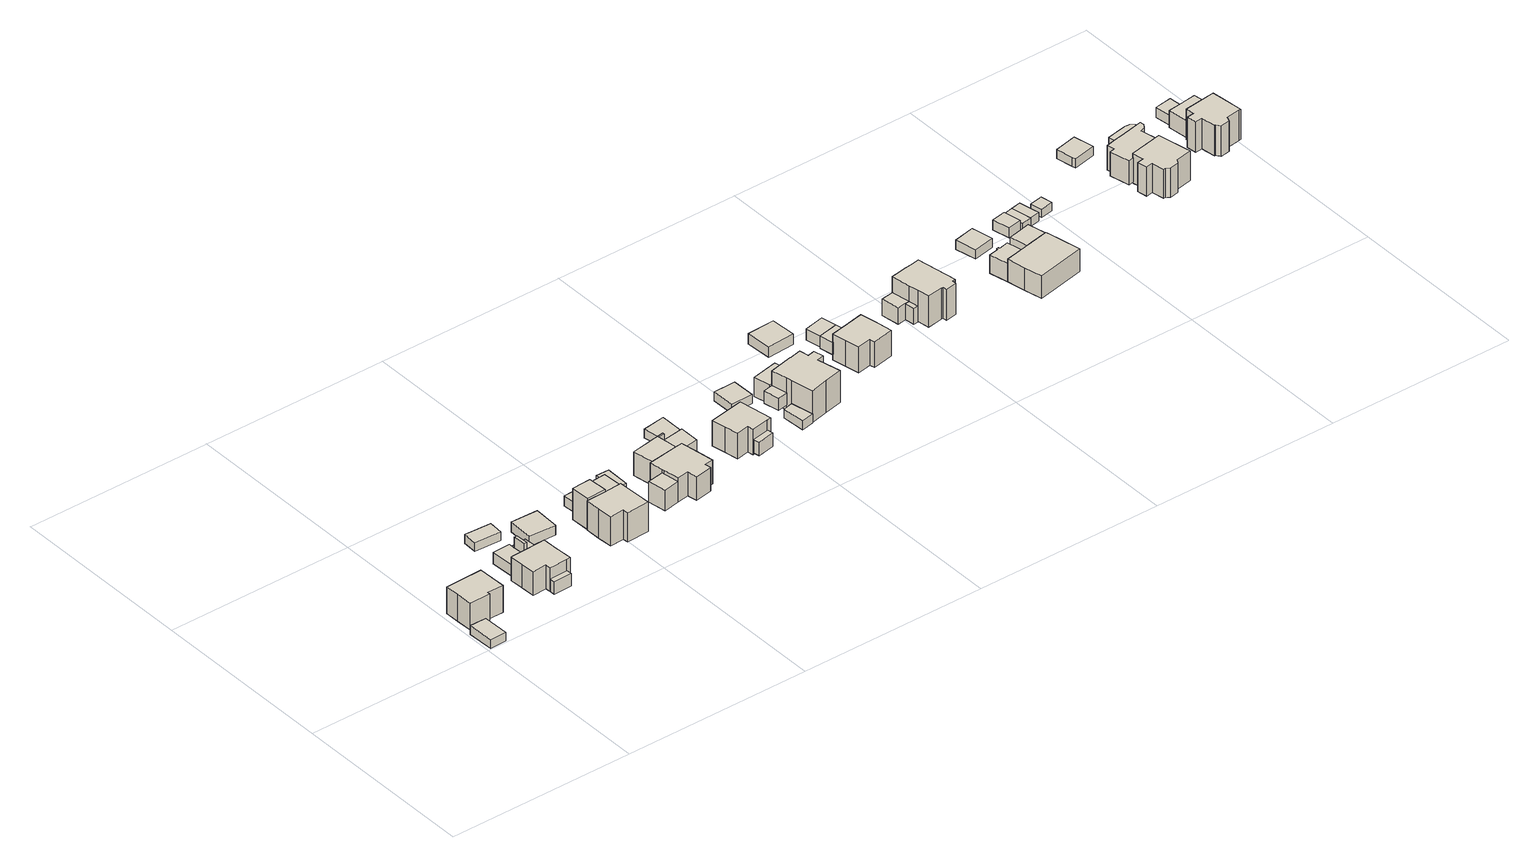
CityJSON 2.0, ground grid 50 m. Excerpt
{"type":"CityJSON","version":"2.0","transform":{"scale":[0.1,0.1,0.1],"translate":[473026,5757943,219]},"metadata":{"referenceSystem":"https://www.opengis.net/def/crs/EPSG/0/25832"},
"CityObjects":{
"building1":{"type":"Building","attributes":{"Gemeindeschluessel":"05711000","BezugspunktDach":"2000","function":"51009_1611","measuredHeight":2.34},"address":[{"country":"Germany"}],"geometry":[{"type":"Solid","lod":"1","boundaries":[[[[0,1,2,3]],[[4,5,6,7]],[[4,7,3,2]],[[5,4,2,1]],[[6,5,1,0]],[[7,6,0,3]]]]}]},
"building2":{"type":"Building","attributes":{"Gemeindeschluessel":"05711000","BezugspunktDach":"2000","function":"31001_1010","measuredHeight":10.7},"address":[{"country":"Germany","locality":"Bielefeld","thoroughfareNumber":"241","thoroughfareName":"Lämershagener Straße"}],"geometry":[{"type":"Solid","lod":"1","boundaries":[[[[8,9,10,11,12,13,14,15]],[[16,17,18,19,20,21,22,23]],[[16,23,15,14]],[[17,16,14,13]],[[18,17,13,12]],[[19,18,12,11]],[[20,19,11,10]],[[21,20,10,9]],[[22,21,9,8]],[[23,22,8,15]]]]}]},
"building3":{"type":"Building","attributes":{"Gemeindeschluessel":"05711000","function":"31001_1010"},"address":[{"country":"Germany","locality":"Bielefeld","thoroughfareNumber":"243","thoroughfareName":"Lämershagener Straße"}],"children":["building3-1","building3-2"]},
"building3-1":{"type":"BuildingPart","attributes":{"BezugspunktDach":"2000","measuredHeight":9.57},"parents":["building3"],"geometry":[{"type":"Solid","lod":"1","boundaries":[[[[24,25,26,27,28,29,30,31,32,33,34,35]],[[36,37,38,39,40,41,42,43,44,45,46,47]],[[36,47,35,34]],[[37,36,34,33]],[[38,37,33,32]],[[39,38,32,31]],[[40,39,31,30]],[[41,40,30,29]],[[42,41,29,28]],[[43,42,28,27]],[[44,43,27,26]],[[45,44,26,25]],[[46,45,25,24]],[[47,46,24,35]]]]}]},
"building3-2":{"type":"BuildingPart","attributes":{"BezugspunktDach":"2000","measuredHeight":3.53},"address":[{"country":"Germany","locality":"Bielefeld","thoroughfareNumber":"243","thoroughfareName":"Lämershagener Straße"}],"parents":["building3"],"geometry":[{"type":"Solid","lod":"1","boundaries":[[[[48,49,50,51]],[[52,38,37,53]],[[52,53,51,50]],[[38,52,50,49]],[[37,38,49,48]],[[53,37,48,51]]]]}]},
"building4":{"type":"Building","attributes":{"Gemeindeschluessel":"05711000","function":"31001_9998"},"address":[{"country":"Germany","locality":"Bielefeld","thoroughfareNumber":"243","thoroughfareName":"Lämershagener Straße"}],"children":["building4-1","building4-2"]},
"building4-1":{"type":"BuildingPart","attributes":{"BezugspunktDach":"2000","measuredHeight":3.05},"parents":["building4"],"geometry":[{"type":"Solid","lod":"1","boundaries":[[[[54,55,56,57,58,59,60]],[[61,62,63,64,65,66,67]],[[61,67,60,59]],[[62,61,59,58]],[[63,62,58,57]],[[64,63,57,56]],[[65,64,56,55]],[[66,65,55,54]],[[67,66,54,60]]]]}]},
"building4-2":{"type":"BuildingPart","attributes":{"BezugspunktDach":"2000","measuredHeight":5.35},"address":[{"country":"Germany","locality":"Bielefeld","thoroughfareNumber":"243","thoroughfareName":"Lämershagener Straße"}],"parents":["building4"],"geometry":[{"type":"Solid","lod":"1","boundaries":[[[[68,69,70,71]],[[72,73,74,75]],[[72,75,71,70]],[[73,72,70,69]],[[74,73,69,68]],[[75,74,68,71]]]]}]},
"building5":{"type":"Building","attributes":{"Gemeindeschluessel":"05711000","BezugspunktDach":"2000","function":"31001_9998","measuredHeight":2.33},"address":[{"country":"Germany","locality":"Bielefeld","thoroughfareNumber":"243","thoroughfareName":"Lämershagener Straße"}],"geometry":[{"type":"Solid","lod":"1","boundaries":[[[[76,77,78,79]],[[80,81,82,83]],[[80,83,79,78]],[[81,80,78,77]],[[82,81,77,76]],[[83,82,76,79]]]]}]},
"building6":{"type":"Building","attributes":{"Gemeindeschluessel":"05711000","function":"51009_1610"},"address":[{"country":"Germany"}],"children":["building6-1","building6-2"]},
"building6-1":{"type":"BuildingPart","attributes":{"BezugspunktDach":"2000","measuredHeight":2.76},"parents":["building6"],"geometry":[{"type":"Solid","lod":"1","boundaries":[[[[56,55,84,85,54,60,86,87]],[[88,89,90,91,92,93,94,95]],[[88,95,87,86]],[[89,88,86,60]],[[90,89,60,54]],[[91,90,54,85]],[[92,91,85,84]],[[93,92,84,55]],[[94,93,55,56]],[[95,94,56,87]]]]}]},
"building6-2":{"type":"BuildingPart","attributes":{"BezugspunktDach":"2000","measuredHeight":5.35},"address":[{"country":"Germany"}],"parents":["building6"],"geometry":[{"type":"Solid","lod":"1","boundaries":[[[[68,69,70,71]],[[72,73,74,75]],[[72,75,71,70]],[[73,72,70,69]],[[74,73,69,68]],[[75,74,68,71]]]]}]},
"building7":{"type":"Building","attributes":{"Gemeindeschluessel":"05711000","BezugspunktDach":"2000","function":"51009_1611","measuredHeight":2.66},"address":[{"country":"Germany"}],"geometry":[{"type":"Solid","lod":"1","boundaries":[[[[96,97,98,99]],[[100,101,102,103]],[[100,103,99,98]],[[101,100,98,97]],[[102,101,97,96]],[[103,102,96,99]]]]}]},
"building8":{"type":"Building","attributes":{"Gemeindeschluessel":"05711000","function":"31001_1010"},"address":[{"country":"Germany","locality":"Bielefeld","thoroughfareNumber":"245","thoroughfareName":"Lämershagener Straße"}],"children":["building8-1","building8-2"]},
"building8-1":{"type":"BuildingPart","attributes":{"BezugspunktDach":"2000","measuredHeight":10.62},"parents":["building8"],"geometry":[{"type":"Solid","lod":"1","boundaries":[[[[104,105,106,107,108,109,110,111,112,113,114]],[[115,116,117,118,119,120,121,122,123,124,125]],[[115,125,114,113]],[[116,115,113,112]],[[117,116,112,111]],[[118,117,111,110]],[[119,118,110,109]],[[120,119,109,108]],[[121,120,108,107]],[[122,121,107,106]],[[123,122,106,105]],[[124,123,105,104]],[[125,124,104,114]]]]}]},
"building8-2":{"type":"BuildingPart","attributes":{"BezugspunktDach":"2000","measuredHeight":10.44},"parents":["building8"],"geometry":[{"type":"Solid","lod":"1","boundaries":[[[[126,127,128,129,130,131]],[[122,132,133,134,135,123]],[[122,123,131,130]],[[132,122,130,129]],[[133,132,129,128]],[[134,133,128,127]],[[135,134,127,126]],[[123,135,126,131]]]]}]},
"building9":{"type":"Building","attributes":{"Gemeindeschluessel":"05711000","BezugspunktDach":"2000","function":"31001_9998","measuredHeight":2.85},"address":[{"country":"Germany","locality":"Bielefeld","thoroughfareNumber":"245","thoroughfareName":"Lämershagener Straße"}],"geometry":[{"type":"Solid","lod":"1","boundaries":[[[[136,137,138,139,140]],[[141,142,143,144,145]],[[141,145,140,139]],[[142,141,139,138]],[[143,142,138,137]],[[144,143,137,136]],[[145,144,136,140]]]]}]},
"building10":{"type":"Building","attributes":{"Gemeindeschluessel":"05711000","BezugspunktDach":"2000","function":"31001_1010","measuredHeight":8.46},"address":[{"country":"Germany","locality":"Bielefeld","thoroughfareNumber":"245","thoroughfareName":"Lämershagener Straße"}],"geometry":[{"type":"Solid","lod":"1","boundaries":[[[[146,147,148,149,150]],[[151,152,153,154,155]],[[151,155,150,149]],[[152,151,149,148]],[[153,152,148,147]],[[154,153,147,146]],[[155,154,146,150]]]]}]},
"building11":{"type":"Building","attributes":{"Gemeindeschluessel":"05711000","BezugspunktDach":"2000","function":"31001_2460","measuredHeight":2.51},"address":[{"country":"Germany","locality":"Bielefeld","thoroughfareNumber":"245","thoroughfareName":"Lämershagener Straße"}],"geometry":[{"type":"Solid","lod":"1","boundaries":[[[[156,157,158,159]],[[160,161,162,163]],[[160,163,159,158]],[[161,160,158,157]],[[162,161,157,156]],[[163,162,156,159]]]]}]},
"building12":{"type":"Building","attributes":{"Gemeindeschluessel":"05711000","function":"31001_1010"},"address":[{"country":"Germany","locality":"Bielefeld","thoroughfareNumber":"247","thoroughfareName":"Lämershagener Straße"}],"children":["building12-1","building12-2","building12-3"]},
"building12-1":{"type":"BuildingPart","attributes":{"BezugspunktDach":"2000","measuredHeight":10.54},"parents":["building12"],"geometry":[{"type":"Solid","lod":"1","boundaries":[[[[164,165,166,167,168,169,170,171,172,173,174,175,176]],[[177,178,179,180,181,182,183,184,185,186,187,188,189]],[[177,189,176,175]],[[178,177,175,174]],[[179,178,174,173]],[[180,179,173,172]],[[181,180,172,171]],[[182,181,171,170]],[[183,182,170,169]],[[184,183,169,168]],[[185,184,168,167]],[[186,185,167,166]],[[187,186,166,165]],[[188,187,165,164]],[[189,188,164,176]]]]}]},
"building12-2":{"type":"BuildingPart","attributes":{"BezugspunktDach":"2000","measuredHeight":9.07},"parents":["building12"],"geometry":[{"type":"Solid","lod":"1","boundaries":[[[[190,191,192,193,194,165,164]],[[187,195,196,197,198,199,188]],[[187,188,164,165]],[[195,187,165,194]],[[196,195,194,193]],[[197,196,193,192]],[[198,197,192,191]],[[199,198,191,190]],[[188,199,190,164]]]]}]},
"building12-3":{"type":"BuildingPart","attributes":{"BezugspunktDach":"2000","measuredHeight":5.57},"parents":["building12"],"geometry":[{"type":"Solid","lod":"1","boundaries":[[[[200,201,202,203]],[[204,205,185,183]],[[204,183,203,202]],[[205,204,202,201]],[[185,205,201,200]],[[183,185,200,203]]]]}]},
"building13":{"type":"Building","attributes":{"Gemeindeschluessel":"05711000","BezugspunktDach":"2000","function":"31001_2460","measuredHeight":3.38},"address":[{"country":"Germany","locality":"Bielefeld","thoroughfareNumber":"247","thoroughfareName":"Lämershagener Straße"}],"geometry":[{"type":"Solid","lod":"1","boundaries":[[[[206,207,208,209,210,211,212]],[[213,214,215,216,217,218,219]],[[213,219,212,211]],[[214,213,211,210]],[[215,214,210,209]],[[216,215,209,208]],[[217,216,208,207]],[[218,217,207,206]],[[219,218,206,212]]]]}]},
"building14":{"type":"Building","attributes":{"Gemeindeschluessel":"05711000","BezugspunktDach":"2000","function":"31001_9998","measuredHeight":2.44},"address":[{"country":"Germany","locality":"Bielefeld","thoroughfareNumber":"247","thoroughfareName":"Lämershagener Straße"}],"geometry":[{"type":"Solid","lod":"1","boundaries":[[[[220,221,222,209,208]],[[223,224,225,226,227]],[[223,227,208,209]],[[224,223,209,222]],[[225,224,222,221]],[[226,225,221,220]],[[227,226,220,208]]]]}]},
"building15":{"type":"Building","attributes":{"Gemeindeschluessel":"05711000","function":"31001_1010"},"address":[{"country":"Germany","locality":"Bielefeld","thoroughfareNumber":"249","thoroughfareName":"Lämershagener Straße"}],"children":["building15-1","building15-2"]},
"building15-1":{"type":"BuildingPart","attributes":{"BezugspunktDach":"2000","measuredHeight":10.37},"parents":["building15"],"geometry":[{"type":"Solid","lod":"1","boundaries":[[[[228,229,230,231,232,233,234,235,236]],[[237,238,239,240,241,242,243,244,245]],[[237,245,236,235]],[[238,237,235,234]],[[239,238,234,233]],[[240,239,233,232]],[[241,240,232,231]],[[242,241,231,230]],[[243,242,230,229]],[[244,243,229,228]],[[245,244,228,236]]]]}]},
"building15-2":{"type":"BuildingPart","attributes":{"BezugspunktDach":"2000","measuredHeight":3.76},"address":[{"country":"Germany","locality":"Bielefeld","thoroughfareNumber":"249","thoroughfareName":"Lämershagener Straße"}],"parents":["building15"],"geometry":[{"type":"Solid","lod":"1","boundaries":[[[[246,247,248,249]],[[250,251,252,253]],[[250,253,249,248]],[[251,250,248,247]],[[252,251,247,246]],[[253,252,246,249]]]]}]},
"building16":{"type":"Building","attributes":{"Gemeindeschluessel":"05711000","BezugspunktDach":"2000","function":"31001_2460","measuredHeight":2.37},"address":[{"country":"Germany","locality":"Bielefeld","thoroughfareNumber":"249","thoroughfareName":"Lämershagener Straße"}],"geometry":[{"type":"Solid","lod":"1","boundaries":[[[[254,255,256,257]],[[258,259,260,261]],[[258,261,257,256]],[[259,258,256,255]],[[260,259,255,254]],[[261,260,254,257]]]]}]},
"building17":{"type":"Building","attributes":{"Gemeindeschluessel":"05711000","BezugspunktDach":"2000","function":"31001_2460","measuredHeight":2.34},"address":[{"country":"Germany","locality":"Bielefeld","thoroughfareNumber":"251","thoroughfareName":"Lämershagener Straße"}],"geometry":[{"type":"Solid","lod":"1","boundaries":[[[[262,263,264,265]],[[266,267,268,269]],[[266,269,265,264]],[[267,266,264,263]],[[268,267,263,262]],[[269,268,262,265]]]]}]},
"building18":{"type":"Building","attributes":{"Gemeindeschluessel":"05711000","BezugspunktDach":"2000","function":"31001_9998","measuredHeight":3.36},"address":[{"country":"Germany","locality":"Bielefeld","thoroughfareNumber":"251","thoroughfareName":"Lämershagener Straße"}],"geometry":[{"type":"Solid","lod":"1","boundaries":[[[[270,271,272,273,274]],[[275,276,277,278,279]],[[275,279,274,273]],[[276,275,273,272]],[[277,276,272,271]],[[278,277,271,270]],[[279,278,270,274]]]]}]},
"building19":{"type":"Building","attributes":{"Gemeindeschluessel":"05711000","function":"31001_1010"},"address":[{"country":"Germany","locality":"Bielefeld","thoroughfareNumber":"251","thoroughfareName":"Lämershagener Straße"}],"children":["building19-1","building19-2"]},
"building19-1":{"type":"BuildingPart","attributes":{"BezugspunktDach":"2000","measuredHeight":10.6},"parents":["building19"],"geometry":[{"type":"Solid","lod":"1","boundaries":[[[[280,281,282,283,284,285,286,287,288,289,290,291,292]],[[293,294,295,296,297,298,299,300,301,302,303,304,305]],[[293,305,292,291]],[[294,293,291,290]],[[295,294,290,289]],[[296,295,289,288]],[[297,296,288,287]],[[298,297,287,286]],[[299,298,286,285]],[[300,299,285,284]],[[301,300,284,283]],[[302,301,283,282]],[[303,302,282,281]],[[304,303,281,280]],[[305,304,280,292]]]]}]},
"building19-2":{"type":"BuildingPart","attributes":{"BezugspunktDach":"2000","measuredHeight":5.19},"parents":["building19"],"geometry":[{"type":"Solid","lod":"1","boundaries":[[[[306,307,308,309,310]],[[302,311,312,313,303]],[[302,303,310,309]],[[311,302,309,308]],[[312,311,308,307]],[[313,312,307,306]],[[303,313,306,310]]]]}]},
"building20":{"type":"Building","attributes":{"Gemeindeschluessel":"05711000","BezugspunktDach":"2000","function":"51009_1610","measuredHeight":2.83},"address":[{"country":"Germany"}],"geometry":[{"type":"Solid","lod":"1","boundaries":[[[[314,315,316,317]],[[318,319,320,321]],[[318,321,317,316]],[[319,318,316,315]],[[320,319,315,314]],[[321,320,314,317]]]]}]},
"building21":{"type":"Building","attributes":{"Gemeindeschluessel":"05711000","BezugspunktDach":"2000","function":"31001_2460","measuredHeight":2.85},"address":[{"country":"Germany","locality":"Bielefeld","thoroughfareNumber":"251","thoroughfareName":"Lämershagener Straße"}],"geometry":[{"type":"Solid","lod":"1","boundaries":[[[[322,323,324,325]],[[326,327,328,329]],[[326,329,325,324]],[[327,326,324,323]],[[328,327,323,322]],[[329,328,322,325]]]]}]},
"building22":{"type":"Building","attributes":{"Gemeindeschluessel":"05711000","BezugspunktDach":"2000","function":"31001_9998","measuredHeight":3.35},"address":[{"country":"Germany","locality":"Bielefeld","thoroughfareNumber":"253","thoroughfareName":"Lämershagener Straße"}],"geometry":[{"type":"Solid","lod":"1","boundaries":[[[[330,331,332,333]],[[334,335,336,337]],[[334,337,333,332]],[[335,334,332,331]],[[336,335,331,330]],[[337,336,330,333]]]]}]},
"building23":{"type":"Building","attributes":{"Gemeindeschluessel":"05711000","BezugspunktDach":"2000","function":"51009_1610","measuredHeight":3.03},"address":[{"country":"Germany"}],"geometry":[{"type":"Solid","lod":"1","boundaries":[[[[338,339,331,330]],[[340,341,342,343]],[[340,343,330,331]],[[341,340,331,339]],[[342,341,339,338]],[[343,342,338,330]]]]}]},
"building24":{"type":"Building","attributes":{"Gemeindeschluessel":"05711000","BezugspunktDach":"2000","function":"31001_1010","measuredHeight":10.23},"address":[{"country":"Germany","locality":"Bielefeld","thoroughfareNumber":"253","thoroughfareName":"Lämershagener Straße"}],"geometry":[{"type":"Solid","lod":"1","boundaries":[[[[344,345,346,347,348,349,350,351,352]],[[353,354,355,356,357,358,359,360,361]],[[353,361,352,351]],[[354,353,351,350]],[[355,354,350,349]],[[356,355,349,348]],[[357,356,348,347]],[[358,357,347,346]],[[359,358,346,345]],[[360,359,345,344]],[[361,360,344,352]]]]}]},
"building25":{"type":"Building","attributes":{"Gemeindeschluessel":"05711000","function":"31001_1010"},"address":[{"country":"Germany","locality":"Bielefeld","thoroughfareNumber":"255","thoroughfareName":"Lämershagener Straße"}],"children":["building25-1","building25-2","building25-3","building25-4","building25-5"]},
"building25-1":{"type":"BuildingPart","attributes":{"BezugspunktDach":"2000","measuredHeight":11.44},"parents":["building25"],"geometry":[{"type":"Solid","lod":"1","boundaries":[[[[362,363,364,365,366,367,368,369,370,371,372,373,374,375,376]],[[377,378,379,380,381,382,383,384,385,386,387,388,389,390,391]],[[377,391,376,375]],[[378,377,375,374]],[[379,378,374,373]],[[380,379,373,372]],[[381,380,372,371]],[[382,381,371,370]],[[383,382,370,369]],[[384,383,369,368]],[[385,384,368,367]],[[386,385,367,366]],[[387,386,366,365]],[[388,387,365,364]],[[389,388,364,363]],[[390,389,363,362]],[[391,390,362,376]]]]}]},
"building25-2":{"type":"BuildingPart","attributes":{"BezugspunktDach":"2000","measuredHeight":4.5},"address":[{"country":"Germany","locality":"Bielefeld","thoroughfareNumber":"255","thoroughfareName":"Lämershagener Straße"}],"parents":["building25"],"geometry":[{"type":"Solid","lod":"1","boundaries":[[[[392,393,394,395,396]],[[397,398,399,400,401]],[[397,401,396,395]],[[398,397,395,394]],[[399,398,394,393]],[[400,399,393,392]],[[401,400,392,396]]]]}]},
"building25-3":{"type":"BuildingPart","attributes":{"BezugspunktDach":"2100","measuredHeight":4.46},"address":[{"country":"Germany","locality":"Bielefeld","thoroughfareNumber":"255","thoroughfareName":"Lämershagener Straße"}],"parents":["building25"],"geometry":[{"type":"Solid","lod":"1","boundaries":[[[[392,396,402,403]],[[404,405,406,407]],[[404,407,403,402]],[[405,404,402,396]],[[406,405,396,392]],[[407,406,392,403]]]]}]},
"building25-4":{"type":"BuildingPart","attributes":{"BezugspunktDach":"2000","measuredHeight":2.42},"address":[{"country":"Germany","locality":"Bielefeld","thoroughfareNumber":"255","thoroughfareName":"Lämershagener Straße"}],"parents":["building25"],"geometry":[{"type":"Solid","lod":"1","boundaries":[[[[408,409,410,411]],[[412,413,414,415]],[[412,415,411,410]],[[413,412,410,409]],[[414,413,409,408]],[[415,414,408,411]]]]}]},
"building25-5":{"type":"BuildingPart","attributes":{"BezugspunktDach":"2000","measuredHeight":5.4},"address":[{"country":"Germany","locality":"Bielefeld","thoroughfareNumber":"255","thoroughfareName":"Lämershagener Straße"}],"parents":["building25"],"geometry":[{"type":"Solid","lod":"1","boundaries":[[[[416,417,418,419]],[[420,421,422,423]],[[420,423,419,418]],[[421,420,418,417]],[[422,421,417,416]],[[423,422,416,419]]]]}]},
"building26":{"type":"Building","attributes":{"Gemeindeschluessel":"05711000","BezugspunktDach":"2000","function":"31001_2460","measuredHeight":2.56},"address":[{"country":"Germany","locality":"Bielefeld","thoroughfareNumber":"255","thoroughfareName":"Lämershagener Straße"}],"geometry":[{"type":"Solid","lod":"1","boundaries":[[[[424,425,426,427]],[[428,429,430,431]],[[428,431,427,426]],[[429,428,426,425]],[[430,429,425,424]],[[431,430,424,427]]]]}]},
"building27":{"type":"Building","attributes":{"Gemeindeschluessel":"05711000","function":"31001_1010"},"address":[{"country":"Germany","locality":"Bielefeld","thoroughfareNumber":"257","thoroughfareName":"Lämershagener Straße"}],"children":["building27-1","building27-2","building27-3"]},
"building27-1":{"type":"BuildingPart","attributes":{"BezugspunktDach":"2000","measuredHeight":8.51},"parents":["building27"],"geometry":[{"type":"Solid","lod":"1","boundaries":[[[[432,433,434,435,436,437,438,439,440]],[[441,442,443,444,445,446,447,448,449]],[[441,449,440,439]],[[442,441,439,438]],[[443,442,438,437]],[[444,443,437,436]],[[445,444,436,435]],[[446,445,435,434]],[[447,446,434,433]],[[448,447,433,432]],[[449,448,432,440]]]]}]},
"building27-2":{"type":"BuildingPart","attributes":{"BezugspunktDach":"2000","measuredHeight":6.08},"parents":["building27"],"geometry":[{"type":"Solid","lod":"1","boundaries":[[[[450,451,452,453,454,455,456,457,458]],[[444,443,459,460,461,462,463,464,465]],[[444,465,458,457]],[[443,444,457,456]],[[459,443,456,455]],[[460,459,455,454]],[[461,460,454,453]],[[462,461,453,452]],[[463,462,452,451]],[[464,463,451,450]],[[465,464,450,458]]]]}]},
"building27-3":{"type":"BuildingPart","attributes":{"BezugspunktDach":"2000","measuredHeight":7.32},"parents":["building27"],"geometry":[{"type":"Solid","lod":"1","boundaries":[[[[466,467,468,469,470,471,472]],[[473,447,446,445,474,475,476]],[[473,476,472,471]],[[447,473,471,470]],[[446,447,470,469]],[[445,446,469,468]],[[474,445,468,467]],[[475,474,467,466]],[[476,475,466,472]]]]}]},
"building28":{"type":"Building","attributes":{"Gemeindeschluessel":"05711000","BezugspunktDach":"2000","function":"51009_1610","measuredHeight":2.69},"address":[{"country":"Germany"}],"geometry":[{"type":"Solid","lod":"1","boundaries":[[[[477,478,479,480]],[[481,482,483,484]],[[481,484,480,479]],[[482,481,479,478]],[[483,482,478,477]],[[484,483,477,480]]]]}]},
"building29":{"type":"Building","attributes":{"Gemeindeschluessel":"05711000","BezugspunktDach":"2000","function":"31001_2460","measuredHeight":2.34},"address":[{"country":"Germany","locality":"Bielefeld","thoroughfareNumber":"257","thoroughfareName":"Lämershagener Straße"}],"geometry":[{"type":"Solid","lod":"1","boundaries":[[[[485,486,487,488]],[[489,483,490,491]],[[489,491,488,487]],[[483,489,487,486]],[[490,483,486,485]],[[491,490,485,488]]]]}]},
"building30":{"type":"Building","attributes":{"Gemeindeschluessel":"05711000","BezugspunktDach":"2000","function":"31001_2460","measuredHeight":2.35},"address":[{"country":"Germany","locality":"Bielefeld","thoroughfareNumber":"257","thoroughfareName":"Lämershagener Straße"}],"geometry":[{"type":"Solid","lod":"1","boundaries":[[[[492,485,488,493]],[[494,495,496,497]],[[494,497,493,488]],[[495,494,488,485]],[[496,495,485,492]],[[497,496,492,493]]]]}]},
"building31":{"type":"Building","attributes":{"Gemeindeschluessel":"05711000","BezugspunktDach":"2000","function":"31001_9998","measuredHeight":2.61},"address":[{"country":"Germany","locality":"Bielefeld","thoroughfareNumber":"257","thoroughfareName":"Lämershagener Straße"}],"geometry":[{"type":"Solid","lod":"1","boundaries":[[[[498,499,500,501]],[[502,503,504,505]],[[502,505,501,500]],[[503,502,500,499]],[[504,503,499,498]],[[505,504,498,501]]]]}]},
"building32":{"type":"Building","attributes":{"Gemeindeschluessel":"05711000","BezugspunktDach":"2000","function":"31001_9998","measuredHeight":2.49},"address":[{"country":"Germany","locality":"Bielefeld","thoroughfareNumber":"261","thoroughfareName":"Lämershagener Straße"}],"geometry":[{"type":"Solid","lod":"1","boundaries":[[[[506,507,508,509,510,511]],[[512,513,514,515,516,517]],[[512,517,511,510]],[[513,512,510,509]],[[514,513,509,508]],[[515,514,508,507]],[[516,515,507,506]],[[517,516,506,511]]]]}]},
"building33":{"type":"Building","attributes":{"Gemeindeschluessel":"05711000","function":"31001_1010"},"address":[{"country":"Germany","locality":"Bielefeld","thoroughfareNumber":"261","thoroughfareName":"Lämershagener Straße"}],"children":["building33-1","building33-2","building33-3"]},
"building33-1":{"type":"BuildingPart","attributes":{"BezugspunktDach":"2000","measuredHeight":11.11},"parents":["building33"],"geometry":[{"type":"Solid","lod":"1","boundaries":[[[[518,519,520,521,522,523,524,525,526,527,528,529,530]],[[531,532,533,534,535,536,537,538,539,540,541,542,543]],[[531,543,530,529]],[[532,531,529,528]],[[533,532,528,527]],[[534,533,527,526]],[[535,534,526,525]],[[536,535,525,524]],[[537,536,524,523]],[[538,537,523,522]],[[539,538,522,521]],[[540,539,521,520]],[[541,540,520,519]],[[542,541,519,518]],[[543,542,518,530]]]]}]},
"building33-2":{"type":"BuildingPart","attributes":{"BezugspunktDach":"2000","measuredHeight":9.83},"address":[{"country":"Germany","locality":"Bielefeld","thoroughfareNumber":"261","thoroughfareName":"Lämershagener Straße"}],"parents":["building33"],"geometry":[{"type":"Solid","lod":"1","boundaries":[[[[544,545,546,547,548,549,550,551,552,553,554,555,556,557]],[[558,559,560,561,562,563,564,565,566,567,568,569,570,571]],[[558,571,557,556]],[[559,558,556,555]],[[560,559,555,554]],[[561,560,554,553]],[[562,561,553,552]],[[563,562,552,551]],[[564,563,551,550]],[[565,564,550,549]],[[566,565,549,548]],[[567,566,548,547]],[[568,567,547,546]],[[569,568,546,545]],[[570,569,545,544]],[[571,570,544,557]]]]}]},
"building33-3":{"type":"BuildingPart","attributes":{"BezugspunktDach":"2000","measuredHeight":5.59},"parents":["building33"],"geometry":[{"type":"Solid","lod":"1","boundaries":[[[[572,573,574,575,576,577,578]],[[562,579,580,581,582,583,564]],[[562,564,578,577]],[[579,562,577,576]],[[580,579,576,575]],[[581,580,575,574]],[[582,581,574,573]],[[583,582,573,572]],[[564,583,572,578]]]]}]},
"building34":{"type":"Building","attributes":{"Gemeindeschluessel":"05711000","function":"31001_1010"},"address":[{"country":"Germany","locality":"Bielefeld","thoroughfareNumber":"263","thoroughfareName":"Lämershagener Straße"}],"children":["building34-1","building34-2"]},
"building34-1":{"type":"BuildingPart","attributes":{"BezugspunktDach":"2000","measuredHeight":11.27},"parents":["building34"],"geometry":[{"type":"Solid","lod":"1","boundaries":[[[[584,585,586,587,588,589,590,591,592,593,594,595,596,597,598,599]],[[600,601,602,603,604,605,606,607,608,609,610,611,612,613,614,615]],[[600,615,599,598]],[[601,600,598,597]],[[602,601,597,596]],[[603,602,596,595]],[[604,603,595,594]],[[605,604,594,593]],[[606,605,593,592]],[[607,606,592,591]],[[608,607,591,590]],[[609,608,590,589]],[[610,609,589,588]],[[611,610,588,587]],[[612,611,587,586]],[[613,612,586,585]],[[614,613,585,584]],[[615,614,584,599]]]]}]},
"building34-2":{"type":"BuildingPart","attributes":{"BezugspunktDach":"2000","measuredHeight":5.45},"address":[{"country":"Germany","locality":"Bielefeld","thoroughfareNumber":"263","thoroughfareName":"Lämershagener Straße"}],"parents":["building34"],"geometry":[{"type":"Solid","lod":"1","boundaries":[[[[616,617,618,619,620,621]],[[622,623,624,625,626,627]],[[622,627,621,620]],[[623,622,620,619]],[[624,623,619,618]],[[625,624,618,617]],[[626,625,617,616]],[[627,626,616,621]]]]}]},
"building35":{"type":"Building","attributes":{"Gemeindeschluessel":"05711000","BezugspunktDach":"2000","function":"31001_9998","measuredHeight":2.76},"address":[{"country":"Germany","locality":"Bielefeld","thoroughfareNumber":"263","thoroughfareName":"Lämershagener Straße"}],"geometry":[{"type":"Solid","lod":"1","boundaries":[[[[628,629,630,631]],[[632,633,634,635]],[[632,635,631,630]],[[633,632,630,629]],[[634,633,629,628]],[[635,634,628,631]]]]}]}
},
"vertices":[
[52,73,32],[8,73,32],[10,3,32],[54,4,32],[10,3,8],[8,73,8],[52,73,8],[54,4,8],
[64,80,93],[107,80,93],[106,118,93],[105,156,93],[6,154,93],[7,116,93],[8,73,93],[64,74,93],[8,73,20],[7,116,20],[6,154,20],[105,156,20],[106,118,20],[107,80,20],[64,80,20],[64,74,20],
[283,154,96],[278,154,96],[237,152,96],[191,150,96],[186,150,96],[188,113,96],[189,76,96],[227,78,96],[228,64,96],[276,66,96],[287,67,96],[284,117,96],[287,67,31],[276,66,31],[228,64,31],[227,78,31],[189,76,31],[188,113,31],[186,150,31],[191,150,31],[237,152,31],[278,154,31],[283,154,31],[284,117,31],
[276,66,66],[228,64,66],[228,49,66],[277,51,66],[228,49,31],[277,51,31],
[237,167,70],[235,200,70],[235,209,70],[235,218,70],[188,216,70],[191,150,70],[237,152,70],[191,150,39],[188,216,39],[235,218,39],[235,209,39],[235,200,39],[237,167,39],[237,152,39],
[243,200,100],[235,200,100],[237,167,100],[244,167,100],[237,167,46],[235,200,46],[243,200,46],[244,167,46],
[174,300,78],[172,261,78],[243,258,78],[245,296,78],[243,258,54],[172,261,54],[174,300,54],[245,296,54],
[243,200,70],[244,167,70],[278,154,70],[275,211,70],[278,154,42],[237,152,42],[237,167,42],[244,167,42],[243,200,42],[235,200,42],[235,209,42],[275,211,42],
[291,281,70],[288,213,70],[360,210,70],[363,278,70],[360,210,43],[288,213,43],[291,281,43],[363,278,43],
[527,190,119],[483,187,119],[432,185,119],[430,185,119],[431,145,119],[433,106,119],[471,108,119],[472,94,119],[533,97,119],[531,151,119],[529,190,119],[531,151,39],[533,97,39],[472,94,39],[471,108,39],[433,106,39],[431,145,39],[430,185,39],[432,185,39],[483,187,39],[527,190,39],[529,190,39],
[480,238,125],[455,237,125],[433,236,125],[430,236,125],[432,185,125],[483,187,125],[430,236,39],[433,236,39],[455,237,39],[480,238,39],
[482,238,86],[481,269,86],[431,267,86],[433,236,86],[480,238,86],[433,236,58],[431,267,58],[481,269,58],[482,238,58],[480,238,58],
[524,241,117],[482,238,117],[480,238,117],[483,187,117],[527,190,117],[483,187,55],[480,238,55],[482,238,55],[524,241,55],[527,190,55],
[536,286,83],[535,222,83],[570,221,83],[571,285,83],[570,221,58],[535,222,58],[536,286,58],[571,285,58],
[715,226,115],[639,215,115],[632,214,115],[638,178,115],[639,172,115],[645,130,115],[676,135,115],[680,109,115],[726,117,115],[724,133,115],[747,136,115],[739,188,115],[733,228,115],[739,188,50],[747,136,50],[724,133,50],[726,117,50],[680,109,50],[676,135,50],[645,130,50],[639,172,50],[638,178,50],[632,214,50],[639,215,50],[715,226,50],[733,228,50],
[708,278,115],[725,280,115],[725,285,115],[669,276,115],[630,270,115],[630,270,50],[669,276,50],[725,285,50],[725,280,50],[708,278,50],
[638,178,106],[593,171,106],[601,122,106],[645,130,106],[601,122,50],[593,171,50],
[781,234,99],[781,288,99],[776,287,99],[725,280,99],[708,278,99],[715,226,99],[733,228,99],[715,226,65],[708,278,65],[725,280,65],[776,287,65],[781,288,65],[781,234,65],[733,228,65],
[776,348,99],[716,339,99],[725,285,99],[725,280,75],[725,285,75],[716,339,75],[776,348,75],[776,287,75],
[921,255,128],[829,239,128],[836,203,128],[842,166,128],[876,172,128],[879,156,128],[925,164,128],[937,166,128],[928,219,128],[937,166,58],[925,164,58],[879,156,58],[876,172,58],[842,166,58],[836,203,58],[829,239,58],[921,255,58],[928,219,58],
[925,164,101],[879,156,101],[882,139,101],[928,148,101],[882,139,64],[879,156,64],[925,164,64],[928,148,64],
[983,353,99],[924,352,99],[925,290,99],[984,291,99],[925,290,75],[924,352,75],[983,353,75],[984,291,75],
[1041,223,87],[1015,217,87],[1019,156,87],[1053,163,87],[1019,156,63],[1015,217,63],[1041,223,63],[1053,163,63],
[1029,278,111],[1022,277,111],[1003,273,111],[1011,231,111],[1038,236,111],[1011,231,77],[1003,273,77],[1022,277,77],[1029,278,77],[1038,236,77],
[1092,291,151],[1092,292,151],[1029,278,151],[1038,236,151],[1041,223,151],[1053,163,151],[1100,174,151],[1148,184,151],[1134,247,151],[1154,251,151],[1148,277,151],[1129,273,151],[1124,298,151],[1129,273,64],[1148,277,64],[1154,251,64],[1134,247,64],[1148,184,64],[1100,174,64],[1053,163,64],[1041,223,64],[1038,236,64],[1029,278,64],[1092,292,64],[1092,291,64],[1124,298,64],
[1083,335,116],[1013,321,116],[1022,277,116],[1029,278,116],[1092,292,116],[1022,277,64],[1013,321,64],[1083,335,64],
[1142,302,110],[1124,298,110],[1129,273,110],[1148,277,110],[1129,273,82],[1124,298,82],[1142,302,82],[1148,277,82],
[1179,461,117],[1106,457,117],[1110,390,117],[1183,394,117],[1110,390,88],[1106,457,88],[1179,461,88],[1183,394,88],
[1276,359,119],[1223,349,119],[1230,312,119],[1283,322,119],[1230,312,85],[1223,349,85],[1276,359,85],[1283,322,85],
[1268,400,119],[1216,389,119],[1223,349,88],[1216,389,88],[1268,400,88],[1276,359,88],
[1324,330,142],[1283,322,142],[1230,312,142],[1237,275,142],[1244,238,142],[1281,245,142],[1284,231,142],[1340,242,142],[1331,293,142],[1340,242,71],[1284,231,71],[1281,245,71],[1244,238,71],[1237,275,71],[1230,312,71],[1283,322,71],[1324,330,71],[1331,293,71],
[1549,277,167],[1531,385,167],[1506,381,167],[1489,379,167],[1460,374,167],[1446,372,167],[1446,370,167],[1454,321,167],[1458,295,167],[1463,264,167],[1506,270,167],[1509,270,167],[1511,259,167],[1541,264,167],[1540,275,167],[1541,264,82],[1511,259,82],[1509,270,82],[1506,270,82],[1463,264,82],[1458,295,82],[1454,321,82],[1446,370,82],[1446,372,82],[1460,374,82],[1489,379,82],[1506,381,82],[1531,385,82],[1549,277,82],[1540,275,82],
[1454,321,125],[1446,370,125],[1412,365,125],[1419,317,125],[1442,320,125],[1419,317,80],[1412,365,80],[1446,370,80],[1454,321,80],[1442,320,80],
[1445,294,125],[1458,295,125],[1445,294,81],[1442,320,81],[1454,321,81],[1458,295,81],
[1504,394,117],[1458,387,117],[1460,374,117],[1506,381,117],[1460,374,93],[1458,387,93],[1504,394,93],[1506,381,93],
[1529,398,148],[1504,394,148],[1506,381,148],[1531,385,148],[1506,381,94],[1504,394,94],[1529,398,94],[1531,385,94],
[1738,453,121],[1682,441,121],[1694,384,121],[1750,396,121],[1694,384,96],[1682,441,96],[1738,453,96],[1750,396,96],
[1845,264,146],[1836,308,146],[1835,312,146],[1786,302,146],[1765,298,146],[1706,286,146],[1715,237,146],[1725,189,146],[1855,216,146],[1725,189,84],[1715,237,84],[1706,286,84],[1765,298,84],[1786,302,84],[1835,312,84],[1836,308,84],[1845,264,84],[1855,216,84],
[1728,342,134],[1727,346,134],[1724,345,134],[1722,345,134],[1722,341,134],[1695,336,134],[1706,286,134],[1765,298,134],[1754,348,134],[1695,336,84],[1722,341,84],[1722,345,84],[1724,345,84],[1727,346,84],[1728,342,84],[1754,348,84],
[1798,367,132],[1773,362,132],[1786,302,132],[1835,312,132],[1836,308,132],[1848,311,132],[1835,375,132],[1848,311,84],[1773,362,84],[1798,367,84],[1835,375,84],
[1829,453,124],[1791,446,124],[1801,399,124],[1838,406,124],[1801,399,97],[1791,446,97],[1829,453,97],[1838,406,97],
[1855,458,120],[1829,453,120],[1839,399,120],[1865,404,120],[1839,399,97],[1855,458,97],[1865,404,97],
[1881,463,120],[1892,409,120],[1865,404,96],[1855,458,96],[1881,463,96],[1892,409,96],
[1931,449,122],[1897,443,122],[1903,412,122],[1937,418,122],[1903,412,99],[1897,443,99],[1931,449,99],[1937,418,99],
[2119,567,134],[2077,558,134],[2060,554,134],[2068,510,134],[2070,500,134],[2131,513,134],[2070,500,109],[2068,510,109],[2060,554,109],[2077,558,109],[2119,567,109],[2131,513,109],
[2142,388,180],[2142,385,180],[2148,357,180],[2130,354,180],[2135,328,180],[2153,331,180],[2159,298,180],[2164,299,180],[2174,292,180],[2197,296,180],[2204,306,180],[2248,315,180],[2230,405,180],[2248,315,100],[2204,306,100],[2197,296,100],[2174,292,100],[2164,299,100],[2159,298,100],[2153,331,100],[2135,328,100],[2130,354,100],[2148,357,100],[2142,385,100],[2142,388,100],[2230,405,100],
[2142,388,169],[2186,397,169],[2230,405,169],[2220,454,169],[2232,459,169],[2239,470,169],[2239,481,169],[2171,467,169],[2162,466,169],[2126,458,169],[2130,438,169],[2117,436,169],[2128,382,169],[2142,385,169],[2128,382,103],[2117,436,103],[2130,438,103],[2126,458,103],[2162,466,103],[2171,467,103],[2239,481,103],[2239,470,103],[2232,459,103],[2220,454,103],[2230,405,103],[2186,397,103],[2142,388,103],[2142,385,103],
[2239,482,159],[2234,493,159],[2224,500,159],[2211,501,159],[2157,491,159],[2162,466,159],[2239,481,159],[2157,491,103],[2211,501,103],[2224,500,103],[2234,493,103],[2239,482,103],
[2423,453,181],[2419,453,181],[2381,448,181],[2339,443,181],[2342,420,181],[2322,418,181],[2325,392,181],[2344,394,181],[2349,355,181],[2352,356,181],[2360,345,181],[2385,349,181],[2390,362,181],[2428,367,181],[2433,367,181],[2427,419,181],[2433,367,98],[2428,367,98],[2390,362,98],[2385,349,98],[2360,345,98],[2352,356,98],[2349,355,98],[2344,394,98],[2325,392,98],[2322,418,98],[2342,420,98],[2339,443,98],[2381,448,98],[2419,453,98],[2423,453,98],[2427,419,98],
[2419,453,150],[2412,506,150],[2373,501,150],[2333,496,150],[2339,443,150],[2379,448,150],[2339,443,103],[2333,496,103],[2373,501,103],[2412,506,103],[2419,453,103],[2379,448,103],
[2373,543,138],[2328,537,138],[2333,496,138],[2377,502,138],[2333,496,110],[2328,537,110],[2373,543,110],[2377,502,110]
]}
